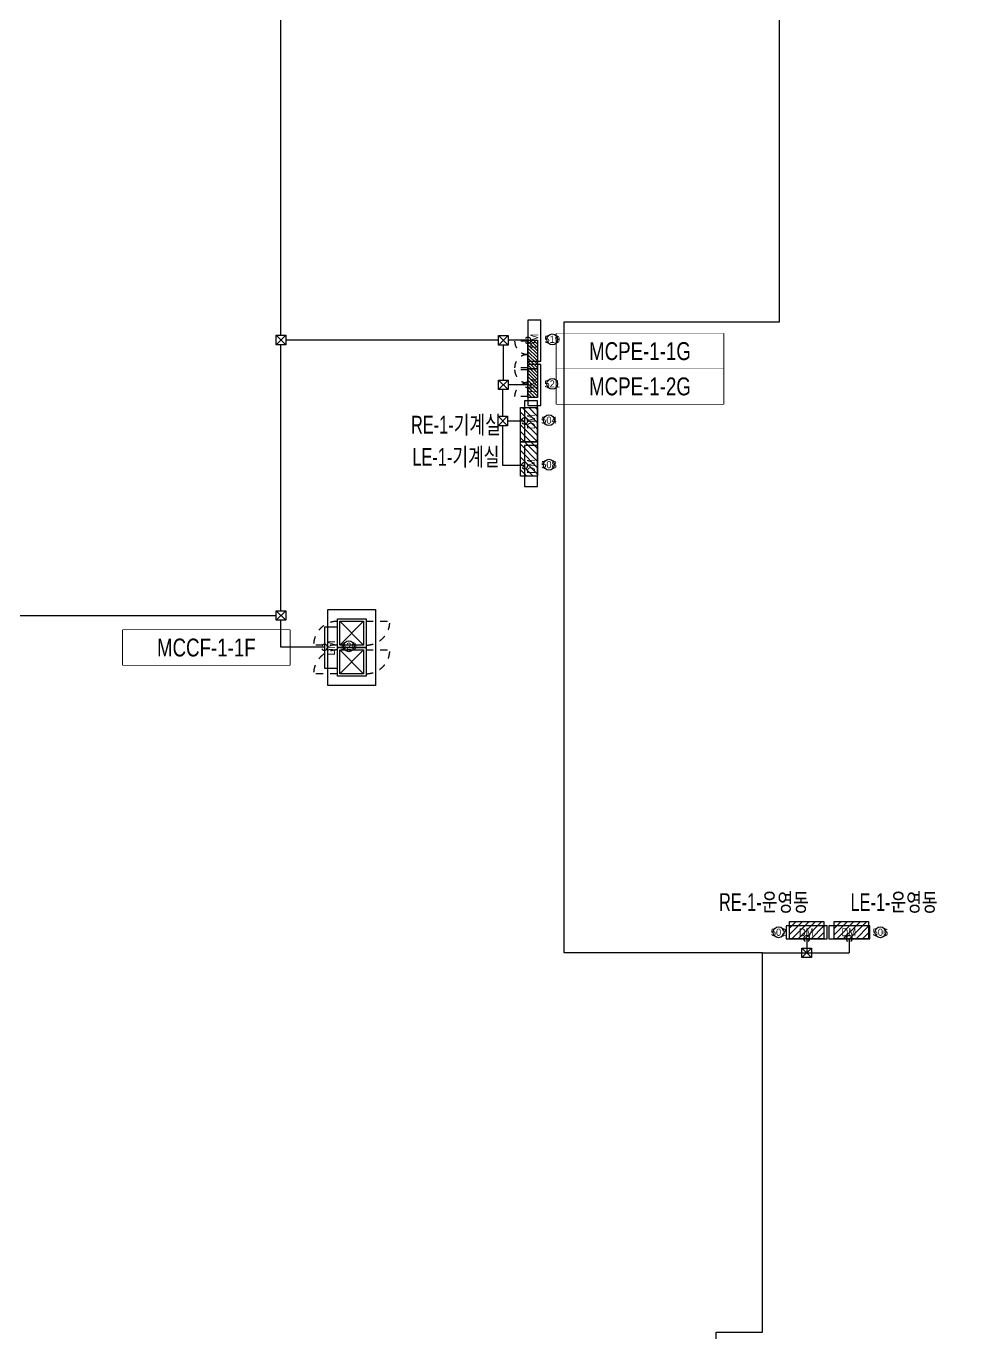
# Model space of a CAD drawing. Header units: millimetres. Extents: x 89450 to 753248, y -530175 to 1209785.
# Drawn here: x 138720 to 158739, y -277227 to -249805 of the extents above; entities that cross this region are included whole.
import ezdxf
from ezdxf.enums import TextEntityAlignment as Align

# ---------------------------------------------------------------- set-up
doc = ezdxf.new("R2010")
doc.units = ezdxf.units.MM
doc.header["$LTSCALE"] = 150
doc.linetypes.add('CONTINOUS', pattern=[0])
doc.linetypes.add('D1', pattern=[3, 1, -1, 1])
for name, color, linetype in [('------01 Distribution Panel', 3, 'Continuous'), ('------01 Motor Control Panel or Center', 4, 'Continuous'), ('------01 Motor Control Panel or Center_Fire', 232, 'Continuous'), ('-----29 Indicator', 1, 'Continuous'), ('-----99 EPMS CABLE DUCT', 4, 'Continuous'), ('-----99 EPMS CONDUIT', 4, 'Continuous'), ('-----99 EPMS DEVICE', 3, 'Continuous')]:
    doc.layers.add(name, color=color, linetype=linetype)
doc.styles.add('ELEC', font='')
doc.styles.get('ELEC').set_extended_font_data('Dotum')

# ---------------------------------------------------------------- blocks, each defined once
blk = doc.blocks.new('A02')
h = blk.add_hatch()
h.set_pattern_fill('ANSI31', color=161, scale=25, style=0)
h.set_pattern_definition([(45, (-2000, -19200), (-56.1266, 56.1266), [])])
h.paths.add_polyline_path([(-300, 300), (-300, 0), (300, 0), (300, 300)])
at = {"color": 161}
blk.add_lwpolyline([(300, 0), (-300, 0), (-300, 300), (300, 300)], close=True, dxfattribs=at)
blk = doc.blocks.new('PNL3')
at = {"color": 161, "linetype": 'D1'}
for p, q in [((-200, 280), (-480, 280)), ((-200, -280), (-480, -280))]:
    blk.add_line(p, q, dxfattribs=at)
at = {"color": 161}
for p, q in [((-200, 276), (0, 76)), ((-153, 300), (0, 147)), ((-83, 300), (0, 217)), ((-200, 205), (0, 5)), ((-200, 135), (0, -65)), ((-200, 64), (0, -136)), ((-200, -7), (0, -207)), ((-200, -78), (0, -278)), ((-200, -148), (-48, -300)), ((-200, -219), (-119, -300))]:
    blk.add_line(p, q, dxfattribs=at)
blk.add_lwpolyline([(0, -300), (-200, -300), (-200, 300), (0, 300)], close=True, dxfattribs=at)
at = {"color": 161, "linetype": 'D1'}
for centre, start, end in [((-200, 280), 180, 270), ((-200, -280), 90, 180)]:
    blk.add_arc(centre, 280, start, end, dxfattribs=at)
blk = doc.blocks.new('A06')
at = {"color": 161}
for p, q in [((-250, 250), (250, -250)), ((250, 250), (-250, -250))]:
    blk.add_line(p, q, dxfattribs=at)
at = {"color": 161, "linetype": 'D1'}
for p, q in [((300, 250), (800, 250)), ((-300, -250), (-800, -250))]:
    blk.add_line(p, q, dxfattribs=at)
at = {"color": 161}
for points in [[(-300, 300), (300, 300), (300, -300), (-300, -300)], [(-250, 250), (250, 250), (250, -250), (-250, -250)]]:
    blk.add_lwpolyline(points, close=True, dxfattribs=at)
at = {"color": 161, "linetype": 'D1'}
for centre, start, end in [((-300, -250), 90, 180), ((300, 250), 270, 0)]:
    blk.add_arc(centre, 500, start, end, dxfattribs=at)

msp = doc.modelspace()

# ---------------------------------------------------------------- linework, layer by layer
at = {"layer": '------01 Motor Control Panel or Center', "linetype": 'CONTINOUS', "elevation": 0}
msp.add_lwpolyline([(153357, -256255), (153357, -256995), (149854, -256995), (149854, -256255)], close=True, dxfattribs=at)
at = {"layer": '------01 Motor Control Panel or Center_Fire', "linetype": 'CONTINOUS'}
msp.add_lwpolyline([(144254, -262475), (144254, -263215), (140750, -263215), (140750, -262475)], close=True, dxfattribs=at)
at = {"layer": '-----29 Indicator'}
for centre in [(149694, -258074), (149694, -259008), (145494, -262819), (154515, -268820), (156652, -268820)]:
    msp.add_circle(centre, 114, dxfattribs=at)
at = {"layer": '-----99 EPMS CABLE DUCT'}
for p, q in [((148737, -257231, 0), (148738, -256497, 0)), ((155104, -268955), (155104, -269252)), ((155997, -268955), (155997, -269252)), ((155004, -269152), (155204, -269352)), ((155004, -269352), (155204, -269152))]:
    msp.add_line(p, q, dxfattribs=at)
at = {"layer": '-----99 EPMS CABLE DUCT', "elevation": 0}
msp.add_lwpolyline([(153204, -279956), (153204, -277214), (154177, -277214), (154177, -269252), (155997, -269252)], dxfattribs=at)
at = {"layer": '-----99 EPMS CABLE DUCT'}
msp.add_lwpolyline([(155004, -269152), (155204, -269152), (155204, -269352), (155004, -269352)], close=True, dxfattribs=at)
at = {"layer": '-----99 EPMS CONDUIT'}
for p, q in [((144068, -256293), (144068, -244424)), ((144168, -256293), (143968, -256493)), ((143968, -256293), (144168, -256493)), ((148838, -256297, 0), (148638, -256497, 0)), ((148638, -256297, 0), (148838, -256497, 0)), ((144068, -262074), (144068, -256493)), ((148837, -257231, 0), (148637, -257431, 0)), ((148637, -257231, 0), (148837, -257431, 0)), ((144168, -262074, 0), (143968, -262274, 0)), ((143968, -262074, 0), (144168, -262274, 0))]:
    msp.add_line(p, q, dxfattribs=at)
msp.add_lwpolyline([(143968, -256293), (144168, -256293), (144168, -256493), (143968, -256493)], close=True, dxfattribs=at)
at = {"layer": '-----99 EPMS CONDUIT', "elevation": 0}
for points in [[(148638, -256297), (148838, -256297), (148838, -256497), (148638, -256497)], [(148637, -257231), (148837, -257231), (148837, -257431), (148637, -257431)], [(143968, -262074), (144168, -262074), (144168, -262274), (143968, -262274)]]:
    msp.add_lwpolyline(points, close=True, dxfattribs=at)
msp.add_lwpolyline([(118461, -258210), (110419, -258210), (110419, -262174), (143968, -262174)], dxfattribs=at)
at = {"layer": '-----99 EPMS CONDUIT'}
for points in [[(148638, -256397, 0), (148338, -256397, 0), (144168, -256393, 0)], [(149254, -256398, 0), (148838, -256397, 0)], [(149254, -257332, 0), (148837, -257332, 0)]]:
    msp.add_polyline3d(points, dxfattribs=at)
for centre, start, end in [((149254, -256398, 0), 210, 150), ((149254, -257332, 0), 210, 150), ((149184, -258094), 210, 150), ((149184, -259028), 210, 150), ((144984, -262839), 210, 150), ((155104, -268955), 300, 240), ((155997, -268955), 300, 240)]:
    msp.add_arc(centre, 63.8, start, end, dxfattribs=at)
at = {"layer": '-----99 EPMS DEVICE', "color": 2, "elevation": 0}
for points in [[(149254, -255974), (149254, -256834), (149523, -256834), (149523, -255974)], [(149254, -256908), (149254, -257769), (149523, -257769), (149523, -256908)]]:
    msp.add_lwpolyline(points, close=True, dxfattribs=at)
at = {"layer": '-----99 EPMS DEVICE', "color": 2}
for points in [[(149184, -257670), (149184, -258530), (149454, -258530), (149454, -257670)], [(149184, -258604), (149184, -259464), (149454, -259464), (149454, -258604)], [(144984, -262415), (144984, -263275), (145254, -263275), (145254, -262415)], [(155534, -268685), (154673, -268685), (154673, -268955), (155534, -268955)], [(156427, -268685), (155567, -268685), (155567, -268955), (156427, -268955)]]:
    msp.add_lwpolyline(points, close=True, dxfattribs=at)
msp.add_lwpolyline([(145054, -263645), (145054, -262045), (146054, -262045), (146054, -263645)], close=True)

# ---------------------------------------------------------------- block references
at = {"layer": '------01 Distribution Panel', "xscale": 1.2, "yscale": 1.2, "zscale": 1.2}
for p, rotation in [((149454, -258170), 89.99999999999999), ((149454, -258890), 89.99999999999999), ((155104, -268595), 180), ((156040, -268595), 180)]:
    msp.add_blockref('A02', p, dxfattribs=dict(at, rotation=rotation))
at = {"layer": '------01 Motor Control Panel or Center'}
for name, p in [('PNL3', (149454, -256695, 0)), ('PNL3', (149454, -256695, 0)), ('PNL3', (149454, -257295, 0)), ('PNL3', (149454, -257295, 0)), ('A06', (145554, -262545)), ('A06', (145554, -262545)), ('A06', (145554, -263145)), ('A06', (145554, -263145))]:
    msp.add_blockref(name, p, dxfattribs=at)

# ---------------------------------------------------------------- texts
at = {"layer": '-----29 Indicator', "style": 'ELEC'}
for s, p in [('504', (149694, -258074)), ('508', (149694, -259008)), ('520', (145494, -262819))]:
    msp.add_text(s, height=150, rotation=360, dxfattribs=at).set_placement(p, align=Align.MIDDLE_CENTER)
for s, p in [('502', (154515, -268820)), ('506', (156652, -268820))]:
    msp.add_text(s, height=150, dxfattribs=at).set_placement(p, align=Align.MIDDLE_CENTER)
at = {"layer": '-----99 EPMS DEVICE', "color": 2, "style": 'ELEC', "width": 0.9}
for p in [(149388, -256414, 0), (149388, -257348, 0), (149318, -258109), (149318, -259044), (145118, -262854)]:
    msp.add_text('DM', height=168, rotation=90, dxfattribs=at).set_placement(p, align=Align.MIDDLE)
for p in [(155094, -268820), (155988, -268820)]:
    msp.add_text('DM', height=168, dxfattribs=at).set_placement(p, align=Align.MIDDLE)

# ---------------------------------------------------------------- wipeouts: each hides what was drawn before it
at = {"color": 1}
for points in [[(146639, -258433), (148844, -258433), (148844, -257908), (146639, -257908)], [(146639, -259107), (148844, -259107), (148844, -258582), (146639, -258582)], [(152948, -268451), (155464, -268451), (155464, -267926), (152948, -267926)], [(155680, -268451), (158196, -268451), (158196, -267926), (155680, -267926)]]:
    msp.add_wipeout(points, dxfattribs=at).dxf.layer = '------01 Distribution Panel'

# ---------------------------------------------------------------- next in the draw order: linework, layer by layer
at = {"layer": '-----99 EPMS CABLE DUCT'}
for p, q in [((148727, -257993), (148728, -257431)), ((148726, -259027), (148727, -258193))]:
    msp.add_line(p, q, dxfattribs=at)
at = {"layer": '-----99 EPMS CONDUIT'}
for p, q in [((148827, -257993), (148627, -258193)), ((148627, -257993), (148827, -258193))]:
    msp.add_line(p, q, dxfattribs=at)
msp.add_lwpolyline([(148627, -257993), (148827, -257993), (148827, -258193), (148627, -258193)], close=True, dxfattribs=at)
for points in [[(149184, -258094, 0), (148827, -258093, 0)], [(149184, -259028, 0), (148726, -259027, 0)]]:
    msp.add_polyline3d(points, dxfattribs=at)

# ---------------------------------------------------------------- next in the draw order: texts
at = {"layer": '------01 Distribution Panel', "style": 'ELEC', "width": 0.7}
for s, p in [('RE-1-기계실', (147741, -258170)), ('LE-1-기계실', (147741, -258844)), ('RE-1-운영동', (154206, -268188)), ('LE-1-운영동', (156938, -268188))]:
    msp.add_text(s, height=375, dxfattribs=at).set_placement(p, align=Align.MIDDLE_CENTER)

# ---------------------------------------------------------------- next in the draw order: wipeouts: each hides what was drawn before it
at = {"color": 1}
msp.add_wipeout([(149854, -256255), (153357, -256255), (153357, -256995), (149854, -256995)], dxfattribs=at).translate(0, 0, 0).dxf.layer = '------01 Motor Control Panel or Center'
msp.add_wipeout([(140750, -262475), (144254, -262475), (144254, -263215), (140750, -263215)]).dxf.layer = '------01 Motor Control Panel or Center_Fire'

# ---------------------------------------------------------------- next in the draw order: linework, layer by layer
at = {"layer": '------01 Motor Control Panel or Center', "linetype": 'CONTINOUS', "elevation": 0}
msp.add_lwpolyline([(153357, -256995), (153357, -257735), (149854, -257735), (149854, -256995)], close=True, dxfattribs=at)
at = {"layer": '------01 Motor Control Panel or Center_Fire', "linetype": 'CONTINOUS'}
msp.add_lwpolyline([(144254, -262475), (144254, -263215), (140750, -263215), (140750, -262475)], close=True, dxfattribs=at)

# ---------------------------------------------------------------- next in the draw order: texts
at = {"layer": '------01 Motor Control Panel or Center', "linetype": 'CONTINOUS', "style": 'ELEC', "width": 0.8}
msp.add_text('MCPE-1-1G', height=375, dxfattribs=at).set_placement((151605, -256625, 0), align=Align.MIDDLE)
at = {"layer": '------01 Motor Control Panel or Center_Fire', "linetype": 'CONTINOUS', "style": 'ELEC', "width": 0.8}
msp.add_text('MCCF-1-1F', height=375, dxfattribs=at).set_placement((142502, -262845), align=Align.MIDDLE)

# ---------------------------------------------------------------- next in the draw order: wipeouts: each hides what was drawn before it
at = {"color": 1}
msp.add_wipeout([(149854, -256995), (153357, -256995), (153357, -257735), (149854, -257735)], dxfattribs=at).translate(0, 0, 0).dxf.layer = '------01 Motor Control Panel or Center'
msp.add_wipeout([(140750, -262475), (144254, -262475), (144254, -263215), (140750, -263215)]).dxf.layer = '------01 Motor Control Panel or Center_Fire'

# ---------------------------------------------------------------- next in the draw order: linework, layer by layer
at = {"layer": '------01 Motor Control Panel or Center', "linetype": 'CONTINOUS', "elevation": 0}
msp.add_lwpolyline([(153357, -256255), (153357, -256995), (149854, -256995), (149854, -256255)], close=True, dxfattribs=at)
at = {"layer": '-----99 EPMS CONDUIT'}
msp.add_line((144068, -262837), (144068, -262274), dxfattribs=at)
msp.add_polyline3d([(144984, -262839, 0), (144068, -262837, 0)], dxfattribs=at)

# ---------------------------------------------------------------- next in the draw order: texts
at = {"layer": '------01 Motor Control Panel or Center', "linetype": 'CONTINOUS', "style": 'ELEC', "width": 0.8}
msp.add_text('MCPE-1-2G', height=375, dxfattribs=at).set_placement((151605, -257365, 0), align=Align.MIDDLE)
at = {"layer": '------01 Motor Control Panel or Center_Fire', "linetype": 'CONTINOUS', "style": 'ELEC', "width": 0.8}
msp.add_text('MCCF-1-1F', height=375, dxfattribs=at).set_placement((142502, -262845), align=Align.MIDDLE)

# ---------------------------------------------------------------- next in the draw order: wipeouts: each hides what was drawn before it
at = {"color": 1}
msp.add_wipeout([(149854, -256255), (153357, -256255), (153357, -256995), (149854, -256995)], dxfattribs=at).translate(0, 0, 0).dxf.layer = '------01 Motor Control Panel or Center'

# ---------------------------------------------------------------- next in the draw order: linework, layer by layer
at = {"layer": '------01 Motor Control Panel or Center', "linetype": 'CONTINOUS', "elevation": 0}
msp.add_lwpolyline([(153357, -256995), (153357, -257735), (149854, -257735), (149854, -256995)], close=True, dxfattribs=at)
at = {"layer": '-----29 Indicator'}
msp.add_circle((149763, -256378, 0), 114, dxfattribs=at)

# ---------------------------------------------------------------- next in the draw order: texts
at = {"layer": '------01 Motor Control Panel or Center', "linetype": 'CONTINOUS', "style": 'ELEC', "width": 0.8}
msp.add_text('MCPE-1-1G', height=375, dxfattribs=at).set_placement((151605, -256625, 0), align=Align.MIDDLE)
at = {"layer": '-----29 Indicator', "style": 'ELEC'}
msp.add_text('519', height=150, rotation=360, dxfattribs=at).set_placement((149763, -256378, 0), align=Align.MIDDLE_CENTER)

# ---------------------------------------------------------------- next in the draw order: wipeouts: each hides what was drawn before it
at = {"color": 1}
msp.add_wipeout([(149854, -256995), (153357, -256995), (153357, -257735), (149854, -257735)], dxfattribs=at).translate(0, 0, 0).dxf.layer = '------01 Motor Control Panel or Center'

# ---------------------------------------------------------------- next in the draw order: linework, layer by layer
at = {"layer": '-----29 Indicator'}
msp.add_circle((149763, -257312, 0), 114, dxfattribs=at)
at = {"layer": '-----99 EPMS CABLE DUCT', "elevation": 0}
msp.add_lwpolyline([(154177, -269252), (150015, -269252), (150015, -256012), (154533, -256012), (154533, -249555), (158739, -249555), (158739, -243495)], dxfattribs=at)

# ---------------------------------------------------------------- next in the draw order: texts
at = {"layer": '------01 Motor Control Panel or Center', "linetype": 'CONTINOUS', "style": 'ELEC', "width": 0.8}
msp.add_text('MCPE-1-2G', height=375, dxfattribs=at).set_placement((151605, -257365, 0), align=Align.MIDDLE)
at = {"layer": '-----29 Indicator', "style": 'ELEC'}
msp.add_text('521', height=150, rotation=360, dxfattribs=at).set_placement((149763, -257312, 0), align=Align.MIDDLE_CENTER)

doc.saveas('drawing.dxf')
